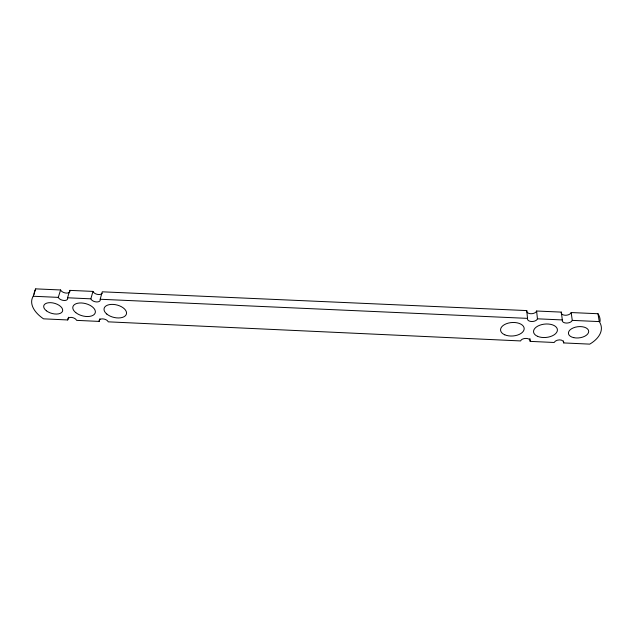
<?xml version="1.0" encoding="UTF-8"?>
<svg xmlns="http://www.w3.org/2000/svg" width="633" height="633" viewBox="0 0 633 633"><rect width="100%" height="100%" fill="white"/><g stroke="black" fill="none" stroke-linecap="round" stroke-linejoin="round"><path stroke-width="0.95" d="M102.15 293.245A4.866 2.754 15 0 1 97.427 294.377A4.866 2.754 15 0 1 92.98 291.402L69.828 290.373A4.89 2.714 16.1 0 1 66.394 293.087A4.89 2.714 16.1 0 1 60.61 289.969L35.725 288.87L33.225 296.252A35.163 19.014 15.4 0 0 43.519 318.834L67.707 319.958C67.652 315.622 75.295 317.331 76.688 320.369L99.191 321.414L99.943 318.668M33.225 296.252L58.276 297.375A4.922 2.698 15.9 0 0 64.107 300.485A4.922 2.698 15.9 0 0 67.549 297.787L90.851 298.831A4.898 2.738 14.8 0 0 96.572 301.949A4.898 2.738 14.8 0 0 100.188 299.251L102.261 291.813L526.751 310.581A5.024 2.92 -5.5 0 0 530.77 313.731A5.024 2.92 -5.5 0 0 536.602 311.017L561.297 312.109A5.08 2.896 -6.8 0 0 565.174 315.25A5.08 2.896 -6.8 0 0 571.18 312.552L597.979 313.731A36.287 20.406 -6.4 0 1 600.076 321.509M90.851 298.831L92.98 291.402M67.707 319.958L68.53 317.22M67.549 297.787L69.828 290.373M58.276 297.375L60.61 289.969M597.979 313.731L599.253 321.588A36.532 20.296 -6.2 0 1 589.75 344.13L563.742 342.928C563.623 338.592 555.837 339.248 554.136 342.485L530.177 341.377A4.866 2.714 -4.5 0 0 526.252 338.418A4.866 2.714 -4.5 0 0 520.611 340.934L108.211 321.833A4.716 2.564 13.8 0 0 102.712 318.882A4.716 2.564 13.8 0 0 99.191 321.414M100.188 299.251L527.526 318.375A5.056 2.904 -5.3 0 0 531.57 321.509A5.056 2.904 -5.3 0 0 537.449 318.818L562.318 319.934A5.111 2.888 -6.6 0 0 566.211 323.059A5.111 2.888 -6.6 0 0 572.264 320.377L599.253 321.588M571.18 312.552L572.264 320.377M561.297 312.109L562.318 319.934M563.497 341.005L563.742 342.928M536.602 311.017L537.449 318.818M529.884 338.497L530.177 341.377M526.751 310.581L527.526 318.375M34.142 294.25A34.934 19.125 15.6 0 1 35.725 288.87M573.743 337.65A10.191 5.618 -6.7 0 0 588.69 331.304A10.191 5.618 -6.7 0 0 573.229 327.918A10.191 5.618 -6.7 0 0 573.743 337.65M537.528 336.313A11.98 6.718 -5.5 0 0 557.167 331.368A11.98 6.718 -5.5 0 0 541.745 324.602A11.98 6.718 -5.5 0 0 537.528 336.313M75.794 312.647A11.568 6.322 14.8 0 0 94.871 313.62A11.568 6.322 14.8 0 0 81.57 302.978A11.568 6.322 14.8 0 0 75.794 312.647M106.803 314.063A11.497 6.401 13.8 0 0 125.951 315.044A11.497 6.401 13.8 0 0 113.093 304.402A11.497 6.401 13.8 0 0 106.803 314.063M46.399 310.803A9.788 5.246 15.8 0 0 62.358 311.61A9.788 5.246 15.8 0 0 50.79 302.677A9.788 5.246 15.8 0 0 46.399 310.803M504.754 334.802A11.845 6.749 -4.2 0 0 524.005 329.856A11.845 6.749 -4.2 0 0 508.339 323.099A11.845 6.749 -4.2 0 0 504.754 334.802"/></g></svg>
